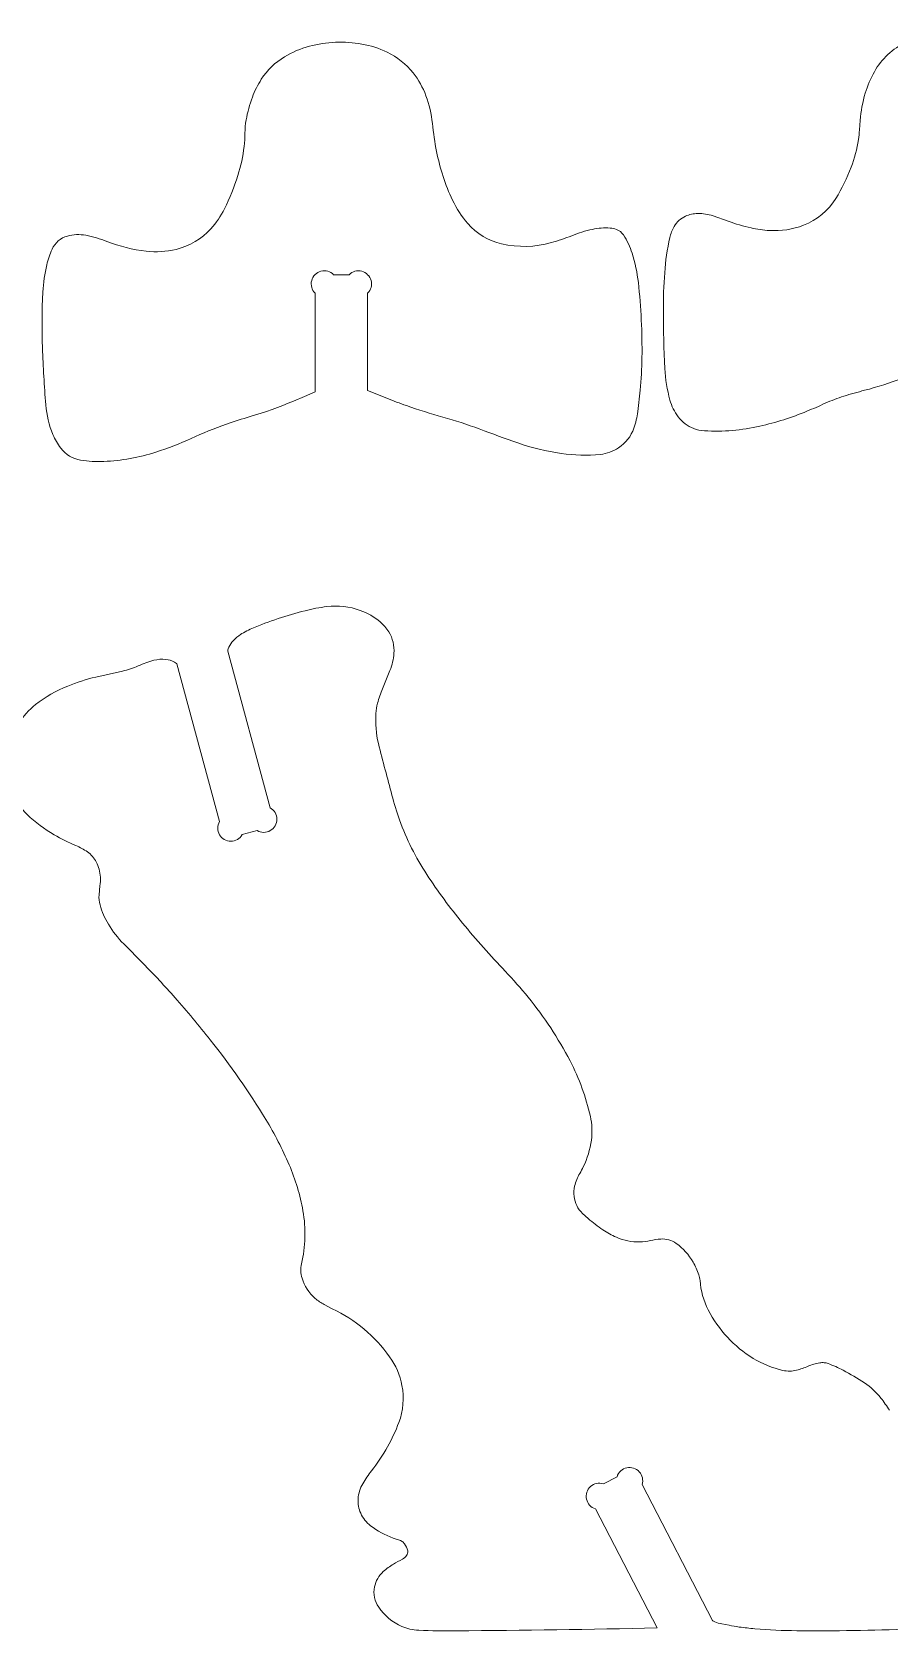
# Model space of a CAD drawing. Header units: centimetres. Extents: x -10.7 to 10.9, y -7.9 to 10.7.
# Drawn here: x 3.409 to 5.298, y -1.301 to 2.221 of the extents above; entities that cross this region are included whole.
import ezdxf

# ---------------------------------------------------------------- set-up
doc = ezdxf.new("R2010")
doc.units = ezdxf.units.CM
doc.header["$MEASUREMENT"] = 0
doc.layers.add('Capa 1', color=7, linetype='Continuous')

msp = doc.modelspace()

# ---------------------------------------------------------------- linework, layer by layer
at = {"layer": 'Capa 1', "color": 250, "lineweight": 18}
for points, knots in [([(5.23363, 2.02682), (5.23556, 2.04697), (5.23942, 2.0669), (5.24517, 2.08632), (5.24517, 2.08632), (5.25008, 2.10292), (5.25686, 2.11893), (5.26538, 2.13401), (5.26538, 2.13401), (5.28134, 2.16227), (5.30554, 2.18492), (5.33479, 2.19899), (5.33479, 2.19899), (5.35168, 2.2071), (5.36963, 2.2128), (5.3881, 2.21593), (5.3881, 2.21593), (5.4207, 2.22143), (5.45402, 2.22087), (5.48642, 2.21426)], [0, 0, 0, 0, 0.1666667, 0.1666667, 0.1666667, 0.1666667, 0.3333333, 0.3333333, 0.3333333, 0.3333333, 0.5, 0.5, 0.5, 0.5, 0.6666667, 0.6666667, 0.6666667, 0.6666667, 1, 1, 1, 1]), ([(3.52835, 1.77356), (3.54411, 1.77041), (3.55954, 1.76589), (3.57452, 1.76007), (3.57452, 1.76007), (3.60235, 1.74924), (3.63148, 1.74204), (3.66114, 1.73866), (3.66114, 1.73866), (3.6831, 1.73614), (3.70534, 1.73751), (3.72683, 1.74266), (3.72683, 1.74266), (3.75644, 1.74978), (3.78323, 1.76565), (3.80368, 1.7882), (3.80368, 1.7882), (3.81552, 1.80126), (3.82551, 1.8159), (3.83335, 1.83168), (3.83335, 1.83168), (3.84514, 1.85539), (3.85508, 1.87999), (3.86306, 1.90523), (3.86306, 1.90523), (3.86964, 1.92601), (3.87425, 1.94737), (3.87681, 1.96901), (3.87681, 1.96901), (3.87796, 1.97875), (3.87858, 1.98854), (3.87863, 1.99834), (3.87863, 1.99834), (3.87869, 2.00816), (3.87958, 2.01795), (3.88129, 2.02761), (3.88129, 2.02761), (3.88435, 2.04481), (3.88895, 2.06171), (3.89505, 2.07807), (3.89505, 2.07807), (3.90018, 2.09179), (3.90677, 2.10491), (3.91471, 2.11722), (3.91471, 2.11722), (3.92775, 2.13739), (3.9452, 2.15433), (3.96577, 2.16675), (3.96577, 2.16675), (3.98288, 2.17706), (4.00137, 2.18491), (4.02067, 2.19005), (4.02067, 2.19005), (4.05836, 2.20009), (4.09778, 2.20172), (4.13619, 2.19488), (4.13619, 2.19488), (4.1554, 2.19144), (4.17403, 2.18545), (4.19163, 2.17705), (4.19163, 2.17705), (4.21408, 2.16635), (4.23377, 2.15066), (4.2492, 2.13115), (4.2492, 2.13115), (4.26117, 2.11603), (4.27067, 2.09913), (4.27739, 2.08105), (4.27739, 2.08105), (4.28469, 2.06138), (4.28947, 2.0409), (4.29162, 2.02004), (4.29162, 2.02004), (4.29377, 1.99925), (4.29686, 1.97857), (4.30087, 1.95807), (4.30087, 1.95807), (4.30811, 1.92106), (4.31991, 1.88509), (4.33603, 1.851), (4.33603, 1.851), (4.3448, 1.83244), (4.35607, 1.81515), (4.36954, 1.79964), (4.36954, 1.79964), (4.38903, 1.77718), (4.41519, 1.76149), (4.44418, 1.75484), (4.44418, 1.75484), (4.48034, 1.74654), (4.51802, 1.74742), (4.55375, 1.7574), (4.55375, 1.7574), (4.569, 1.76165), (4.584, 1.76679), (4.59868, 1.77278), (4.59868, 1.77278), (4.61337, 1.77879), (4.62857, 1.78345), (4.64409, 1.78672), (4.64409, 1.78672), (4.65698, 1.78943), (4.67018, 1.79036), (4.68331, 1.78952), (4.68331, 1.78952), (4.68798, 1.78922), (4.69259, 1.78825), (4.69698, 1.78663), (4.69698, 1.78663), (4.70327, 1.78431), (4.70866, 1.78004), (4.71235, 1.77445), (4.71235, 1.77445), (4.72059, 1.76198), (4.72705, 1.74843), (4.73157, 1.73418), (4.73157, 1.73418), (4.73826, 1.71315), (4.74285, 1.69152), (4.74527, 1.66958), (4.74527, 1.66958), (4.75134, 1.61464), (4.75401, 1.5594), (4.75326, 1.50415), (4.75326, 1.50415), (4.75293, 1.48019), (4.7516, 1.45625), (4.74929, 1.4324)], [0, 0, 0, 0, 0.030303, 0.030303, 0.030303, 0.030303, 0.0606061, 0.0606061, 0.0606061, 0.0606061, 0.0909091, 0.0909091, 0.0909091, 0.0909091, 0.1212121, 0.1212121, 0.1212121, 0.1212121, 0.1515152, 0.1515152, 0.1515152, 0.1515152, 0.1818182, 0.1818182, 0.1818182, 0.1818182, 0.2121212, 0.2121212, 0.2121212, 0.2121212, 0.2424242, 0.2424242, 0.2424242, 0.2424242, 0.2727273, 0.2727273, 0.2727273, 0.2727273, 0.3030303, 0.3030303, 0.3030303, 0.3030303, 0.3333333, 0.3333333, 0.3333333, 0.3333333, 0.3636364, 0.3636364, 0.3636364, 0.3636364, 0.3939394, 0.3939394, 0.3939394, 0.3939394, 0.4242424, 0.4242424, 0.4242424, 0.4242424, 0.4545455, 0.4545455, 0.4545455, 0.4545455, 0.4848485, 0.4848485, 0.4848485, 0.4848485, 0.5151515, 0.5151515, 0.5151515, 0.5151515, 0.5454545, 0.5454545, 0.5454545, 0.5454545, 0.5757576, 0.5757576, 0.5757576, 0.5757576, 0.6060606, 0.6060606, 0.6060606, 0.6060606, 0.6363636, 0.6363636, 0.6363636, 0.6363636, 0.6666667, 0.6666667, 0.6666667, 0.6666667, 0.6969697, 0.6969697, 0.6969697, 0.6969697, 0.7272727, 0.7272727, 0.7272727, 0.7272727, 0.7575758, 0.7575758, 0.7575758, 0.7575758, 0.7878788, 0.7878788, 0.7878788, 0.7878788, 0.8181818, 0.8181818, 0.8181818, 0.8181818, 0.8484848, 0.8484848, 0.8484848, 0.8484848, 0.8787879, 0.8787879, 0.8787879, 0.8787879, 0.9090909, 0.9090909, 0.9090909, 0.9090909, 0.9393939, 0.9393939, 0.9393939, 0.9393939, 1, 1, 1, 1]), ([(4.94325, 1.80458), (4.95968, 1.79863), (4.97648, 1.79371), (4.99352, 1.78988), (4.99352, 1.78988), (5.00685, 1.7869), (5.02041, 1.78498), (5.03406, 1.78418), (5.03406, 1.78418), (5.05963, 1.78268), (5.08523, 1.78661), (5.10916, 1.79574), (5.10916, 1.79574), (5.13875, 1.80703), (5.16378, 1.82781), (5.18029, 1.85483), (5.18029, 1.85483), (5.19367, 1.87671), (5.20504, 1.89975), (5.21427, 1.92367), (5.21427, 1.92367), (5.22179, 1.94323), (5.22714, 1.96357), (5.23019, 1.9843), (5.23019, 1.9843), (5.23122, 1.99133), (5.23188, 1.99842), (5.23218, 2.00554)], [0, 0, 0, 0, 0.125, 0.125, 0.125, 0.125, 0.25, 0.25, 0.25, 0.25, 0.375, 0.375, 0.375, 0.375, 0.5, 0.5, 0.5, 0.5, 0.625, 0.625, 0.625, 0.625, 0.75, 0.75, 0.75, 0.75, 1, 1, 1, 1]), ([(5.32766, 1.45919), (5.30017, 1.44862), (5.27212, 1.43961), (5.24362, 1.43218), (5.24362, 1.43218), (5.2283, 1.42819), (5.21306, 1.42387), (5.1979, 1.41922), (5.1979, 1.41922), (5.18388, 1.41492), (5.17017, 1.4097), (5.15683, 1.40358), (5.15683, 1.40358), (5.14352, 1.39749), (5.13008, 1.39164), (5.11654, 1.38607), (5.11654, 1.38607), (5.08305, 1.37228), (5.04848, 1.36128), (5.01319, 1.35318), (5.01319, 1.35318), (4.97304, 1.34395), (4.9318, 1.34054), (4.89068, 1.34301), (4.89068, 1.34301), (4.88268, 1.3435), (4.87478, 1.34515), (4.86726, 1.34794), (4.86726, 1.34794), (4.85356, 1.35302), (4.84165, 1.36195), (4.83296, 1.37368), (4.83296, 1.37368), (4.8247, 1.38479), (4.8186, 1.39733), (4.81495, 1.41067), (4.81495, 1.41067), (4.80873, 1.43337), (4.80498, 1.45666), (4.80378, 1.48017), (4.80378, 1.48017), (4.80161, 1.52235), (4.80049, 1.56459), (4.80038, 1.60682), (4.80038, 1.60682), (4.80032, 1.63494), (4.80129, 1.66306), (4.80329, 1.69111), (4.80329, 1.69111), (4.80515, 1.71718), (4.80897, 1.74307), (4.81472, 1.76855), (4.81472, 1.76855), (4.81665, 1.77713), (4.81984, 1.78539), (4.82417, 1.79303), (4.82417, 1.79303), (4.82986, 1.80306), (4.83861, 1.81099), (4.84913, 1.81569), (4.84913, 1.81569), (4.8577, 1.81951), (4.86693, 1.82155), (4.8763, 1.82169), (4.8763, 1.82169), (4.8877, 1.82186), (4.89902, 1.82006), (4.9098, 1.81637)], [0, 0, 0, 0, 0.0555556, 0.0555556, 0.0555556, 0.0555556, 0.1111111, 0.1111111, 0.1111111, 0.1111111, 0.1666667, 0.1666667, 0.1666667, 0.1666667, 0.2222222, 0.2222222, 0.2222222, 0.2222222, 0.2777778, 0.2777778, 0.2777778, 0.2777778, 0.3333333, 0.3333333, 0.3333333, 0.3333333, 0.3888889, 0.3888889, 0.3888889, 0.3888889, 0.4444444, 0.4444444, 0.4444444, 0.4444444, 0.5, 0.5, 0.5, 0.5, 0.5555556, 0.5555556, 0.5555556, 0.5555556, 0.6111111, 0.6111111, 0.6111111, 0.6111111, 0.6666667, 0.6666667, 0.6666667, 0.6666667, 0.7222222, 0.7222222, 0.7222222, 0.7222222, 0.7777778, 0.7777778, 0.7777778, 0.7777778, 0.8333333, 0.8333333, 0.8333333, 0.8333333, 0.8888889, 0.8888889, 0.8888889, 0.8888889, 1, 1, 1, 1]), ([(3.98584, 1.40854), (3.95457, 1.39521), (3.92252, 1.38377), (3.88987, 1.37428), (3.88987, 1.37428), (3.87231, 1.36916), (3.8549, 1.36356), (3.83765, 1.35743), (3.83765, 1.35743), (3.81146, 1.34815), (3.78567, 1.33771), (3.76038, 1.32616), (3.76038, 1.32616), (3.7351, 1.31461), (3.70915, 1.30457), (3.68266, 1.29607), (3.68266, 1.29607), (3.64539, 1.2841), (3.60669, 1.27715), (3.56757, 1.27539), (3.56757, 1.27539), (3.55054, 1.27462), (3.53349, 1.27561), (3.51667, 1.27836), (3.51667, 1.27836), (3.4993, 1.2812), (3.48368, 1.29059), (3.47301, 1.30462), (3.47301, 1.30462), (3.46598, 1.31388), (3.46016, 1.32401), (3.45567, 1.33474), (3.45567, 1.33474), (3.44698, 1.35558), (3.44164, 1.37765), (3.43985, 1.40016), (3.43985, 1.40016), (3.43653, 1.4419), (3.43411, 1.4837), (3.43259, 1.52555), (3.43259, 1.52555), (3.43108, 1.56658), (3.43139, 1.60764), (3.43354, 1.64862), (3.43354, 1.64862), (3.43459, 1.66885), (3.43747, 1.68894), (3.44213, 1.70865), (3.44213, 1.70865), (3.44488, 1.72035), (3.44874, 1.73177), (3.45362, 1.74277), (3.45362, 1.74277), (3.45995, 1.75709), (3.47235, 1.7678), (3.48743, 1.77203), (3.48743, 1.77203), (3.50076, 1.77575), (3.51478, 1.77628), (3.52835, 1.77356)], [0, 0, 0, 0, 0.0625, 0.0625, 0.0625, 0.0625, 0.125, 0.125, 0.125, 0.125, 0.1875, 0.1875, 0.1875, 0.1875, 0.25, 0.25, 0.25, 0.25, 0.3125, 0.3125, 0.3125, 0.3125, 0.375, 0.375, 0.375, 0.375, 0.4375, 0.4375, 0.4375, 0.4375, 0.5, 0.5, 0.5, 0.5, 0.5625, 0.5625, 0.5625, 0.5625, 0.625, 0.625, 0.625, 0.625, 0.6875, 0.6875, 0.6875, 0.6875, 0.75, 0.75, 0.75, 0.75, 0.8125, 0.8125, 0.8125, 0.8125, 0.875, 0.875, 0.875, 0.875, 1, 1, 1, 1]), ([(4.07407, 1.68689), (4.06676, 1.69421), (4.0561, 1.69706), (4.04611, 1.69439), (4.04611, 1.69439), (4.0361, 1.69171), (4.0283, 1.68391), (4.02562, 1.6739), (4.02562, 1.6739), (4.02295, 1.66391), (4.0258, 1.65326), (4.03312, 1.64594)], [0, 0, 0, 0, 0.25, 0.25, 0.25, 0.25, 0.5, 0.5, 0.5, 0.5, 1, 1, 1, 1]), ([(4.14894, 1.64593), (4.15626, 1.65325), (4.15913, 1.66391), (4.15644, 1.6739), (4.15644, 1.6739), (4.15377, 1.6839), (4.14597, 1.69171), (4.13597, 1.69439), (4.13597, 1.69439), (4.12597, 1.69706), (4.11531, 1.69421), (4.10799, 1.68689)], [0, 0, 0, 0, 0.25, 0.25, 0.25, 0.25, 0.5, 0.5, 0.5, 0.5, 1, 1, 1, 1]), ([(4.03312, 1.64594), (4.03312, 1.64594), (4.03313, 1.4289), (4.03313, 1.4289), (4.03313, 1.4289), (4.03313, 1.4289), (4.00949, 1.41872), (4.00949, 1.41872), (4.00949, 1.41872), (4.00949, 1.41872), (3.98584, 1.40854), (3.98584, 1.40854)], [0, 0, 0, 0, 0.25, 0.25, 0.25, 0.25, 0.5, 0.5, 0.5, 0.5, 1, 1, 1, 1]), ([(4.19138, 1.41476), (4.19138, 1.41476), (4.14891, 1.43198), (4.14891, 1.43198), (4.14891, 1.43198), (4.14891, 1.43198), (4.14894, 1.64593), (4.14894, 1.64593)], [0, 0, 0, 0, 0.3333333, 0.3333333, 0.3333333, 0.3333333, 1, 1, 1, 1]), ([(4.74401, 1.38533), (4.74243, 1.37287), (4.73954, 1.36061), (4.73537, 1.34876), (4.73537, 1.34876), (4.7292, 1.3311), (4.71745, 1.31594), (4.70188, 1.30556), (4.70188, 1.30556), (4.68983, 1.2975), (4.67598, 1.29254), (4.66155, 1.29111), (4.66155, 1.29111), (4.6329, 1.28825), (4.60401, 1.28889), (4.57549, 1.29297), (4.57549, 1.29297), (4.54289, 1.29766), (4.51083, 1.30546), (4.47974, 1.31629), (4.47974, 1.31629), (4.45131, 1.32619), (4.42301, 1.33643), (4.39483, 1.34701), (4.39483, 1.34701), (4.3685, 1.35688), (4.34174, 1.36564), (4.31466, 1.37321), (4.31466, 1.37321), (4.28759, 1.3808), (4.26075, 1.38921), (4.23419, 1.39843), (4.23419, 1.39843), (4.21975, 1.40344), (4.20548, 1.40889), (4.19138, 1.41476)], [0, 0, 0, 0, 0.1, 0.1, 0.1, 0.1, 0.2, 0.2, 0.2, 0.2, 0.3, 0.3, 0.3, 0.3, 0.4, 0.4, 0.4, 0.4, 0.5, 0.5, 0.5, 0.5, 0.6, 0.6, 0.6, 0.6, 0.7, 0.7, 0.7, 0.7, 0.8, 0.8, 0.8, 0.8, 1, 1, 1, 1]), ([(3.84079, 0.8578), (3.84077, 0.85949), (3.84109, 0.86116), (3.84169, 0.86273), (3.84169, 0.86273), (3.84366, 0.86788), (3.84637, 0.87271), (3.84971, 0.8771), (3.84971, 0.8771), (3.85403, 0.88274), (3.85921, 0.88768), (3.86508, 0.89169), (3.86508, 0.89169), (3.87419, 0.89796), (3.88392, 0.90326), (3.8941, 0.90754), (3.8941, 0.90754), (3.93202, 0.92351), (3.97108, 0.93662), (4.01094, 0.94678), (4.01094, 0.94678), (4.02685, 0.95083), (4.04302, 0.95382), (4.05931, 0.95574), (4.05931, 0.95574), (4.08404, 0.95864), (4.10912, 0.95585), (4.1326, 0.94755), (4.1326, 0.94755), (4.14877, 0.94182), (4.16375, 0.93315), (4.17675, 0.92196), (4.17675, 0.92196), (4.18401, 0.9157), (4.1903, 0.90839), (4.19538, 0.90027), (4.19538, 0.90027), (4.20426, 0.88608), (4.20831, 0.86939), (4.20693, 0.85272), (4.20693, 0.85272), (4.20586, 0.8398), (4.20286, 0.82711), (4.19799, 0.81511)], [0, 0, 0, 0, 0.0833333, 0.0833333, 0.0833333, 0.0833333, 0.1666667, 0.1666667, 0.1666667, 0.1666667, 0.25, 0.25, 0.25, 0.25, 0.3333333, 0.3333333, 0.3333333, 0.3333333, 0.4166667, 0.4166667, 0.4166667, 0.4166667, 0.5, 0.5, 0.5, 0.5, 0.5833333, 0.5833333, 0.5833333, 0.5833333, 0.6666667, 0.6666667, 0.6666667, 0.6666667, 0.75, 0.75, 0.75, 0.75, 0.8333333, 0.8333333, 0.8333333, 0.8333333, 1, 1, 1, 1]), ([(3.60864, 0.81369), (3.62066, 0.81628), (3.63235, 0.82016), (3.64353, 0.82526), (3.64353, 0.82526), (3.6547, 0.83035), (3.66629, 0.83443), (3.67819, 0.83748), (3.67819, 0.83748), (3.68681, 0.83968), (3.69574, 0.8404), (3.70461, 0.8396), (3.70461, 0.8396), (3.71116, 0.839), (3.7175, 0.83688), (3.7231, 0.83339)], [0, 0, 0, 0, 0.2, 0.2, 0.2, 0.2, 0.4, 0.4, 0.4, 0.4, 0.6, 0.6, 0.6, 0.6, 1, 1, 1, 1]), ([(3.7231, 0.83339), (3.7231, 0.83339), (3.7277, 0.8303), (3.7277, 0.8303), (3.7277, 0.8303), (3.7277, 0.8303), (3.72854, 0.82942), (3.72854, 0.82942), (3.72854, 0.82942), (3.72854, 0.82942), (3.82248, 0.48234), (3.82248, 0.48234)], [0, 0, 0, 0, 0.25, 0.25, 0.25, 0.25, 0.5, 0.5, 0.5, 0.5, 1, 1, 1, 1]), ([(3.55924, 0.34039), (3.5601, 0.34688), (3.56038, 0.35345), (3.56006, 0.36), (3.56006, 0.36), (3.55949, 0.37161), (3.55645, 0.38296), (3.55113, 0.3933), (3.55113, 0.3933), (3.54654, 0.40221), (3.53981, 0.40983), (3.53153, 0.41548), (3.53153, 0.41548), (3.52359, 0.42088), (3.51514, 0.42552), (3.50631, 0.4293), (3.50631, 0.4293), (3.48994, 0.43634), (3.47398, 0.44428), (3.45853, 0.45311), (3.45853, 0.45311), (3.43687, 0.46547), (3.41682, 0.4805), (3.39886, 0.4978), (3.39886, 0.4978), (3.37206, 0.52364), (3.35635, 0.55895), (3.35508, 0.59616), (3.35508, 0.59616), (3.3545, 0.61338), (3.35633, 0.6306), (3.36052, 0.6473), (3.36052, 0.6473), (3.36494, 0.66486), (3.37169, 0.68176), (3.38057, 0.69754), (3.38057, 0.69754), (3.38986, 0.71405), (3.40237, 0.72853), (3.41735, 0.74013), (3.41735, 0.74013), (3.43899, 0.75688), (3.46282, 0.77056), (3.48817, 0.78082), (3.48817, 0.78082), (3.50827, 0.78894), (3.52898, 0.79553), (3.5501, 0.80049)], [0, 0, 0, 0, 0.0769231, 0.0769231, 0.0769231, 0.0769231, 0.1538462, 0.1538462, 0.1538462, 0.1538462, 0.2307692, 0.2307692, 0.2307692, 0.2307692, 0.3076923, 0.3076923, 0.3076923, 0.3076923, 0.3846154, 0.3846154, 0.3846154, 0.3846154, 0.4615385, 0.4615385, 0.4615385, 0.4615385, 0.5384615, 0.5384615, 0.5384615, 0.5384615, 0.6153846, 0.6153846, 0.6153846, 0.6153846, 0.6923077, 0.6923077, 0.6923077, 0.6923077, 0.7692308, 0.7692308, 0.7692308, 0.7692308, 0.8461538, 0.8461538, 0.8461538, 0.8461538, 1, 1, 1, 1]), ([(4.18164, 0.77501), (4.17736, 0.76458), (4.17375, 0.75391), (4.17085, 0.74302), (4.17085, 0.74302), (4.1689, 0.73566), (4.16766, 0.72811), (4.16715, 0.72052), (4.16715, 0.72052), (4.16565, 0.69822), (4.16751, 0.67581), (4.17266, 0.65406), (4.17266, 0.65406), (4.17724, 0.63473), (4.18224, 0.6155), (4.18763, 0.59639), (4.18763, 0.59639), (4.19283, 0.57794), (4.19774, 0.55941), (4.20239, 0.5408), (4.20239, 0.5408), (4.20701, 0.52218), (4.21263, 0.50381), (4.21921, 0.48578)], [0, 0, 0, 0, 0.1428571, 0.1428571, 0.1428571, 0.1428571, 0.2857143, 0.2857143, 0.2857143, 0.2857143, 0.4285714, 0.4285714, 0.4285714, 0.4285714, 0.5714286, 0.5714286, 0.5714286, 0.5714286, 0.7142857, 0.7142857, 0.7142857, 0.7142857, 1, 1, 1, 1]), ([(3.90546, 0.46237), (3.91442, 0.45723), (3.92547, 0.45725), (3.93442, 0.46245), (3.93442, 0.46245), (3.94337, 0.46765), (3.94886, 0.47723), (3.94882, 0.48758), (3.94882, 0.48758), (3.9488, 0.49793), (3.94325, 0.50747), (3.93429, 0.51262)], [0, 0, 0, 0, 0.25, 0.25, 0.25, 0.25, 0.5, 0.5, 0.5, 0.5, 1, 1, 1, 1]), ([(3.82248, 0.48234), (3.81733, 0.47337), (3.81735, 0.46232), (3.82255, 0.45339), (3.82255, 0.45339), (3.82775, 0.44444), (3.83732, 0.43894), (3.84768, 0.43896), (3.84768, 0.43896), (3.85802, 0.439), (3.86756, 0.44453), (3.87272, 0.45352)], [0, 0, 0, 0, 0.25, 0.25, 0.25, 0.25, 0.5, 0.5, 0.5, 0.5, 1, 1, 1, 1]), ([(4.21921, 0.48578), (4.23463, 0.44356), (4.25481, 0.40326), (4.27938, 0.36562), (4.27938, 0.36562), (4.30361, 0.32853), (4.32988, 0.29283), (4.35806, 0.25866), (4.35806, 0.25866), (4.38814, 0.2222), (4.41952, 0.18684), (4.45214, 0.15261), (4.45214, 0.15261), (4.4697, 0.1342), (4.48652, 0.11509), (4.5026, 0.09534), (4.5026, 0.09534), (4.53794, 0.05191), (4.56882, 0.00498), (4.59475, -0.04466), (4.59475, -0.04466), (4.61495, -0.08334), (4.63002, -0.12449), (4.63959, -0.16705), (4.63959, -0.16705), (4.64345, -0.1842), (4.64418, -0.20193), (4.64175, -0.21933), (4.64175, -0.21933), (4.6389, -0.23977), (4.63292, -0.25966), (4.62404, -0.2783), (4.62404, -0.2783), (4.62172, -0.28319), (4.61913, -0.28795), (4.61629, -0.29257), (4.61629, -0.29257), (4.61097, -0.30119), (4.60712, -0.31062), (4.6049, -0.32049), (4.6049, -0.32049), (4.60319, -0.32806), (4.60281, -0.33587), (4.60375, -0.34359), (4.60375, -0.34359), (4.60547, -0.35766), (4.61188, -0.37072), (4.62198, -0.38066)], [0, 0, 0, 0, 0.0769231, 0.0769231, 0.0769231, 0.0769231, 0.1538462, 0.1538462, 0.1538462, 0.1538462, 0.2307692, 0.2307692, 0.2307692, 0.2307692, 0.3076923, 0.3076923, 0.3076923, 0.3076923, 0.3846154, 0.3846154, 0.3846154, 0.3846154, 0.4615385, 0.4615385, 0.4615385, 0.4615385, 0.5384615, 0.5384615, 0.5384615, 0.5384615, 0.6153846, 0.6153846, 0.6153846, 0.6153846, 0.6923077, 0.6923077, 0.6923077, 0.6923077, 0.7692308, 0.7692308, 0.7692308, 0.7692308, 0.8461538, 0.8461538, 0.8461538, 0.8461538, 1, 1, 1, 1]), ([(3.61174, 0.21266), (3.59879, 0.22586), (3.58739, 0.24049), (3.57774, 0.25627), (3.57774, 0.25627), (3.56969, 0.26945), (3.5635, 0.28368), (3.55935, 0.29855), (3.55935, 0.29855), (3.55731, 0.3058), (3.55659, 0.31335), (3.55718, 0.32085)], [0, 0, 0, 0, 0.25, 0.25, 0.25, 0.25, 0.5, 0.5, 0.5, 0.5, 1, 1, 1, 1]), ([(4.05326, -0.58168), (4.04613, -0.57788), (4.03947, -0.57327), (4.03342, -0.56794), (4.03342, -0.56794), (4.01987, -0.556), (4.00982, -0.54061), (4.00434, -0.5234), (4.00434, -0.5234), (4.00109, -0.51318), (4.00069, -0.50228), (4.00317, -0.49186), (4.00317, -0.49186), (4.01225, -0.4536), (4.01335, -0.41391), (4.00644, -0.37522), (4.00644, -0.37522), (4.0002, -0.34036), (3.99, -0.30634), (3.97607, -0.27379), (3.97607, -0.27379), (3.96132, -0.23933), (3.94412, -0.20597), (3.92463, -0.17396), (3.92463, -0.17396), (3.88747, -0.11293), (3.84656, -0.05427), (3.80216, 0.0017), (3.80216, 0.0017), (3.77712, 0.03325), (3.75128, 0.06415), (3.72464, 0.09438), (3.72464, 0.09438), (3.702, 0.12012), (3.67857, 0.14515), (3.65441, 0.16947)], [0, 0, 0, 0, 0.1, 0.1, 0.1, 0.1, 0.2, 0.2, 0.2, 0.2, 0.3, 0.3, 0.3, 0.3, 0.4, 0.4, 0.4, 0.4, 0.5, 0.5, 0.5, 0.5, 0.6, 0.6, 0.6, 0.6, 0.7, 0.7, 0.7, 0.7, 0.8, 0.8, 0.8, 0.8, 1, 1, 1, 1]), ([(4.63462, -0.39215), (4.64501, -0.40086), (4.65583, -0.40903), (4.66703, -0.41664), (4.66703, -0.41664), (4.67652, -0.4231), (4.68655, -0.4287), (4.69702, -0.43342), (4.69702, -0.43342), (4.71334, -0.44078), (4.73114, -0.44422), (4.74903, -0.44344), (4.74903, -0.44344), (4.7567, -0.44311), (4.76433, -0.44212), (4.77184, -0.44052), (4.77184, -0.44052), (4.77934, -0.4389), (4.78696, -0.43781), (4.7946, -0.43727), (4.7946, -0.43727), (4.80672, -0.43642), (4.81876, -0.43981), (4.82864, -0.44686), (4.82864, -0.44686), (4.84388, -0.45772), (4.85657, -0.47179), (4.86582, -0.48806), (4.86582, -0.48806), (4.8709, -0.49697), (4.87517, -0.50632), (4.87858, -0.51599), (4.87858, -0.51599), (4.88002, -0.52004), (4.88089, -0.52424), (4.8812, -0.52853), (4.8812, -0.52853), (4.88281, -0.55108), (4.88893, -0.57309), (4.89922, -0.59324), (4.89922, -0.59324), (4.92177, -0.63738), (4.95613, -0.67438), (4.99851, -0.7001), (4.99851, -0.7001), (5.0187, -0.71236), (5.04073, -0.72128), (5.06376, -0.72653), (5.06376, -0.72653), (5.0737, -0.72881), (5.08404, -0.72866), (5.09392, -0.72611), (5.09392, -0.72611), (5.10258, -0.72388), (5.11103, -0.72095), (5.11921, -0.71734), (5.11921, -0.71734), (5.12739, -0.71372), (5.13604, -0.71123), (5.14491, -0.70989), (5.14491, -0.70989), (5.14808, -0.70941), (5.15131, -0.70931), (5.15451, -0.70959), (5.15451, -0.70959), (5.15744, -0.70984), (5.16034, -0.71048), (5.16312, -0.71147), (5.16312, -0.71147), (5.17457, -0.71557), (5.18574, -0.72048), (5.19649, -0.72618), (5.19649, -0.72618), (5.2126, -0.73474), (5.22831, -0.74404), (5.24355, -0.75409), (5.24355, -0.75409), (5.25728, -0.76315), (5.26946, -0.7744), (5.27959, -0.78738), (5.27959, -0.78738), (5.28631, -0.79602), (5.29256, -0.80504), (5.29828, -0.81439)], [0, 0, 0, 0, 0.0454545, 0.0454545, 0.0454545, 0.0454545, 0.0909091, 0.0909091, 0.0909091, 0.0909091, 0.1363636, 0.1363636, 0.1363636, 0.1363636, 0.1818182, 0.1818182, 0.1818182, 0.1818182, 0.2272727, 0.2272727, 0.2272727, 0.2272727, 0.2727273, 0.2727273, 0.2727273, 0.2727273, 0.3181818, 0.3181818, 0.3181818, 0.3181818, 0.3636364, 0.3636364, 0.3636364, 0.3636364, 0.4090909, 0.4090909, 0.4090909, 0.4090909, 0.4545455, 0.4545455, 0.4545455, 0.4545455, 0.5, 0.5, 0.5, 0.5, 0.5454545, 0.5454545, 0.5454545, 0.5454545, 0.5909091, 0.5909091, 0.5909091, 0.5909091, 0.6363636, 0.6363636, 0.6363636, 0.6363636, 0.6818182, 0.6818182, 0.6818182, 0.6818182, 0.7272727, 0.7272727, 0.7272727, 0.7272727, 0.7727273, 0.7727273, 0.7727273, 0.7727273, 0.8181818, 0.8181818, 0.8181818, 0.8181818, 0.8636364, 0.8636364, 0.8636364, 0.8636364, 0.9090909, 0.9090909, 0.9090909, 0.9090909, 1, 1, 1, 1]), ([(4.20487, -1.09586), (4.18713, -1.08932), (4.17046, -1.08013), (4.15546, -1.06862), (4.15546, -1.06862), (4.14607, -1.06142), (4.13859, -1.05201), (4.13367, -1.04125), (4.13367, -1.04125), (4.12914, -1.03134), (4.12716, -1.02045), (4.12791, -1.00959), (4.12791, -1.00959), (4.12874, -0.99782), (4.13226, -0.98639), (4.13821, -0.97619), (4.13821, -0.97619), (4.14397, -0.96631), (4.1504, -0.95684), (4.15746, -0.94785), (4.15746, -0.94785), (4.17057, -0.93112), (4.18237, -0.91341), (4.19278, -0.89489), (4.19278, -0.89489), (4.20245, -0.87768), (4.21076, -0.85975), (4.21767, -0.84126), (4.21767, -0.84126), (4.22735, -0.81531), (4.22971, -0.78723), (4.22449, -0.76003), (4.22449, -0.76003), (4.22011, -0.73722), (4.21088, -0.71562), (4.19739, -0.69671), (4.19739, -0.69671), (4.16494, -0.65117), (4.12143, -0.61466), (4.07096, -0.5906)], [0, 0, 0, 0, 0.0909091, 0.0909091, 0.0909091, 0.0909091, 0.1818182, 0.1818182, 0.1818182, 0.1818182, 0.2727273, 0.2727273, 0.2727273, 0.2727273, 0.3636364, 0.3636364, 0.3636364, 0.3636364, 0.4545455, 0.4545455, 0.4545455, 0.4545455, 0.5454545, 0.5454545, 0.5454545, 0.5454545, 0.6363636, 0.6363636, 0.6363636, 0.6363636, 0.7272727, 0.7272727, 0.7272727, 0.7272727, 0.8181818, 0.8181818, 0.8181818, 0.8181818, 1, 1, 1, 1]), ([(4.75351, -0.97819), (4.75665, -0.96832), (4.75428, -0.95754), (4.7473, -0.94991), (4.7473, -0.94991), (4.74033, -0.94226), (4.72981, -0.93892), (4.7197, -0.94114), (4.7197, -0.94114), (4.7096, -0.94335), (4.70144, -0.95081), (4.6983, -0.96067)], [0, 0, 0, 0, 0.25, 0.25, 0.25, 0.25, 0.5, 0.5, 0.5, 0.5, 1, 1, 1, 1]), ([(4.66818, -0.97627), (4.65832, -0.97314), (4.64755, -0.97551), (4.6399, -0.98248), (4.6399, -0.98248), (4.63226, -0.98946), (4.62893, -0.99998), (4.63115, -1.01009), (4.63115, -1.01009), (4.63336, -1.02019), (4.6408, -1.02835), (4.65066, -1.03147)], [0, 0, 0, 0, 0.25, 0.25, 0.25, 0.25, 0.5, 0.5, 0.5, 0.5, 1, 1, 1, 1]), ([(4.91359, -1.28043), (4.91359, -1.28043), (4.90935, -1.27826), (4.90935, -1.27826), (4.90935, -1.27826), (4.90935, -1.27826), (4.90865, -1.27775), (4.90865, -1.27775), (4.90865, -1.27775), (4.90865, -1.27775), (4.75351, -0.97819), (4.75351, -0.97819)], [0, 0, 0, 0, 0.25, 0.25, 0.25, 0.25, 0.5, 0.5, 0.5, 0.5, 1, 1, 1, 1]), ([(4.78659, -1.29379), (4.63917, -1.29695), (4.49176, -1.29913), (4.34433, -1.30032), (4.34433, -1.30032), (4.3167, -1.30055), (4.28907, -1.30008), (4.26148, -1.29894), (4.26148, -1.29894), (4.25489, -1.29868), (4.24834, -1.2978), (4.24189, -1.29634), (4.24189, -1.29634), (4.23591, -1.29499), (4.23009, -1.29305), (4.22448, -1.29055), (4.22448, -1.29055), (4.20383, -1.28137), (4.18608, -1.26668), (4.17322, -1.24809), (4.17322, -1.24809), (4.16418, -1.23507), (4.1609, -1.21891), (4.1641, -1.20339), (4.1641, -1.20339), (4.16677, -1.19042), (4.17353, -1.17864), (4.18339, -1.1698), (4.18339, -1.1698), (4.19028, -1.16359), (4.19774, -1.15807), (4.20566, -1.15326), (4.20566, -1.15326), (4.21213, -1.14934), (4.21874, -1.14571), (4.2255, -1.14236), (4.2255, -1.14236), (4.2292, -1.14051), (4.2324, -1.1378), (4.23481, -1.13444), (4.23481, -1.13444), (4.23697, -1.13141), (4.23783, -1.12765), (4.23717, -1.12398), (4.23717, -1.12398), (4.23616, -1.11831), (4.23378, -1.11297), (4.23021, -1.10845)], [0, 0, 0, 0, 0.0769231, 0.0769231, 0.0769231, 0.0769231, 0.1538462, 0.1538462, 0.1538462, 0.1538462, 0.2307692, 0.2307692, 0.2307692, 0.2307692, 0.3076923, 0.3076923, 0.3076923, 0.3076923, 0.3846154, 0.3846154, 0.3846154, 0.3846154, 0.4615385, 0.4615385, 0.4615385, 0.4615385, 0.5384615, 0.5384615, 0.5384615, 0.5384615, 0.6153846, 0.6153846, 0.6153846, 0.6153846, 0.6923077, 0.6923077, 0.6923077, 0.6923077, 0.7692308, 0.7692308, 0.7692308, 0.7692308, 0.8461538, 0.8461538, 0.8461538, 0.8461538, 1, 1, 1, 1]), ([(4.23021, -1.10845), (4.23021, -1.10845), (4.22653, -1.10412), (4.22653, -1.10412), (4.22653, -1.10412), (4.22653, -1.10412), (4.22533, -1.10307), (4.22533, -1.10307), (4.22533, -1.10307), (4.22533, -1.10307), (4.22138, -1.10124), (4.22138, -1.10124), (4.22138, -1.10124), (4.22138, -1.10124), (4.20487, -1.09586), (4.20487, -1.09586)], [0, 0, 0, 0, 0.2, 0.2, 0.2, 0.2, 0.4, 0.4, 0.4, 0.4, 0.6, 0.6, 0.6, 0.6, 1, 1, 1, 1]), ([(5.34431, -1.29633), (5.26108, -1.29941), (5.17777, -1.30061), (5.09448, -1.29995), (5.09448, -1.29995), (5.06363, -1.29971), (5.03279, -1.29827), (5.00206, -1.29562), (5.00206, -1.29562), (4.99045, -1.29463), (4.97885, -1.29333), (4.9673, -1.29178), (4.9673, -1.29178), (4.95994, -1.29077), (4.95264, -1.2895), (4.94539, -1.28793)], [0, 0, 0, 0, 0.2, 0.2, 0.2, 0.2, 0.4, 0.4, 0.4, 0.4, 0.6, 0.6, 0.6, 0.6, 1, 1, 1, 1])]:
    msp.add_open_spline(points, degree=3, knots=knots, dxfattribs=at)
for points in [[(5.23218, 2.00554), (5.23218, 2.00554), (5.23363, 2.02682), (5.23363, 2.02682)], [(4.9098, 1.81637), (4.9098, 1.81637), (4.94325, 1.80458), (4.94325, 1.80458)], [(4.10799, 1.68689), (4.10799, 1.68689), (4.07407, 1.68689), (4.07407, 1.68689)], [(4.74929, 1.4324), (4.74929, 1.4324), (4.74401, 1.38533), (4.74401, 1.38533)], [(3.93429, 0.51262), (3.93429, 0.51262), (3.84079, 0.8578), (3.84079, 0.8578)], [(3.5501, 0.80049), (3.5501, 0.80049), (3.60864, 0.81369), (3.60864, 0.81369)], [(4.19799, 0.81511), (4.19799, 0.81511), (4.18164, 0.77501), (4.18164, 0.77501)], [(3.87272, 0.45352), (3.87272, 0.45352), (3.90546, 0.46237), (3.90546, 0.46237)], [(3.55718, 0.32085), (3.55718, 0.32085), (3.55924, 0.34039), (3.55924, 0.34039)], [(3.65441, 0.16947), (3.65441, 0.16947), (3.61174, 0.21266), (3.61174, 0.21266)], [(4.62198, -0.38066), (4.62198, -0.38066), (4.63462, -0.39215), (4.63462, -0.39215)], [(4.07096, -0.5906), (4.07096, -0.5906), (4.05326, -0.58168), (4.05326, -0.58168)], [(4.6983, -0.96067), (4.6983, -0.96067), (4.66818, -0.97627), (4.66818, -0.97627)], [(4.65066, -1.03147), (4.65066, -1.03147), (4.78659, -1.29379), (4.78659, -1.29379)], [(4.92927, -1.2851), (4.92384, -1.28436), (4.91855, -1.28279), (4.91359, -1.28043)], [(4.94539, -1.28793), (4.94539, -1.28793), (4.92927, -1.2851), (4.92927, -1.2851)]]:
    msp.add_open_spline(points, degree=3, dxfattribs=at)

doc.saveas('drawing.dxf')
